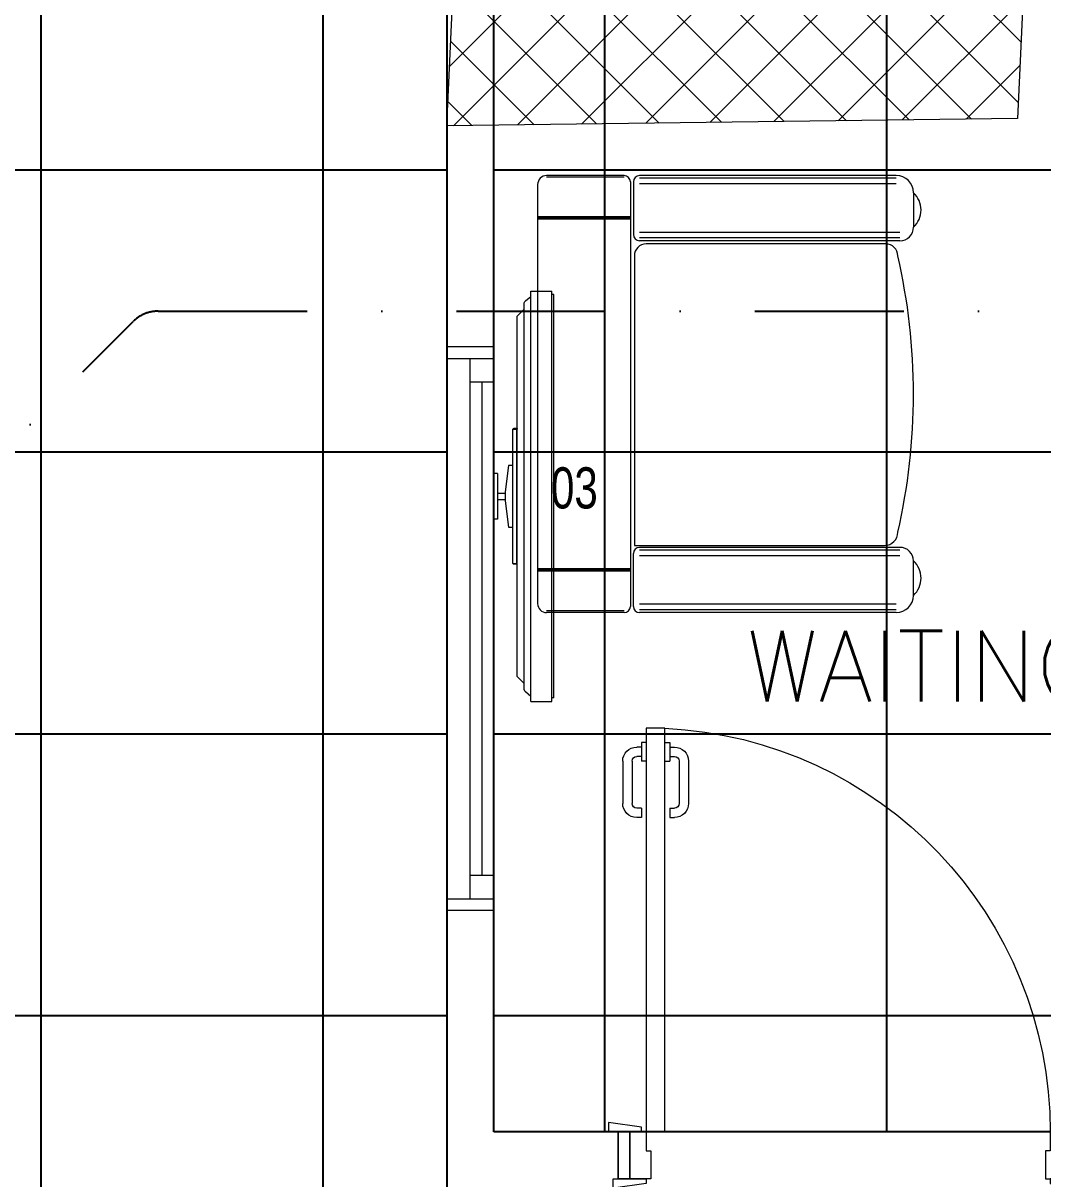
# Model space of a CAD drawing. Header units: inches. Extents: x -246178 to 57169, y -29325 to 19878.
# Drawn here: x 11362 to 13532, y -947 to 1512 of the extents above; entities that cross this region are included whole.
import ezdxf

# ---------------------------------------------------------------- set-up
doc = ezdxf.new("R2010")
doc.units = ezdxf.units.IN
doc.header["$LTSCALE"] = 25
doc.header["$MEASUREMENT"] = 0
doc.linetypes.add('DASHDOT', pattern=[25.4, 12.7, -6.35, 0, -6.35])
doc.layers.get('0').update_dxf_attribs({"color": 8})
for name, color, linetype, lineweight in [('00-Ground Floor$0$72_EGR_BASE_TEXT', 252, 'Continuous', 5), ('00-Ground Floor$0$72_EGR_EQP_TAG', 142, 'Continuous', 5), ('00-Ground Floor$0$Aluminum', 251, 'Continuous', 5), ('00-Ground Floor$0$C-HYDR-CTCH', 251, 'Continuous', 5), ('00-Ground Floor$0$Hatch', 254, 'Continuous', 5), ('00-Ground Floor$0$LOADING', 253, 'Continuous', 5), ('00-Ground Floor$0$Walls', 251, 'Continuous', 5), ('00-Ground Floor$0$Wooden Joinery', 251, 'Continuous', 5), ('E-LITE-CLNG-CNDT', 6, 'DASHDOT', 35), ('F-ALRM-CLNG-CNDT', 51, 'DASHDOT', 25)]:
    doc.layers.add(name, color=color, linetype=linetype, lineweight=lineweight)
doc.layers.add('00-Ground Floor$0$False Ceiling', color=251, linetype='Continuous')
doc.styles.add('00-Ground Floor$0$SIMPLEX', font='SIMPLEX.shx', dxfattribs={"height": 150})
doc.styles.add('00-Ground Floor$0$X3G_ENTITY_257CFD', font='swisscl.ttf', dxfattribs={"height": 200})

# ---------------------------------------------------------------- blocks, each defined once
blk = doc.blocks.new('00-Ground Floor$0$single seat')
at = {"layer": '00-Ground Floor$0$LOADING'}
for p, q in [((-972558.0968842484, -381684.0237318694), (-972723.1630470981, -381684.0237318694)), ((-972558.0968842484, -381687.4084466701), (-972723.1630470981, -381687.4084466701)), ((-972544.844471632, -381697.2761444856), (-972544.844471632, -382601.119360351)), ((-972538.5000650223, -381697.2761444856), (-972538.5000650223, -381809.5371358215)), ((-971978.8535266779, -381684.0237318694), (-972525.247652406, -381684.0237318694)), ((-971978.8535266779, -381689.9322733513), (-972525.247652406, -381689.9322733513)), ((-972742.2410078412, -381703.1016926124), (-972742.2410078412, -382595.4675258328)), ((-971978.8535266779, -381701.7493563151), (-972525.247652406, -381701.7493563151)), ((-971942.2410078411, -381720.6362507062), (-971942.2410078411, -381794.0225693518)), ((-972544.844471632, -381772.0657998655), (-972742.2410078412, -381772.0657998655)), ((-972544.844471632, -381774.604335966), (-972742.2410078412, -381774.604335966)), ((-972544.844471632, -381777.1428720665), (-972742.2410078412, -381777.1428720665)), ((-971971.007986927, -381805.0639239921), (-972525.247652406, -381805.0639239921)), ((-971971.007986927, -381816.8810069559), (-972525.247652406, -381816.8810069559)), ((-971971.007986927, -381822.7895484378), (-972525.247652406, -381822.7895484378)), ((-972000.9824046344, -381829.5465911598), (-972511.0497776575, -381829.5465911598)), ((-972536.3886878649, -381854.8855013671), (-972536.3886878649, -382471.375073924)), ((-972536.3886878649, -382471.375073924), (-972003.7163308228, -382471.375073924)), ((-971971.007986927, -382475.3981904577), (-972525.247652406, -382475.3981904577)), ((-971971.007986927, -382481.3067319397), (-972525.247652406, -382481.3067319397)), ((-972538.5000650223, -382600.9115944099), (-972538.5000650223, -382488.650603074)), ((-971971.007986927, -382493.1238149034), (-972525.247652406, -382493.1238149034)), ((-971942.2410078411, -382577.5514881894), (-971942.2410078411, -382504.1651695438)), ((-972544.844471632, -382521.0448668291), (-972742.2410078412, -382521.0448668291)), ((-972544.844471632, -382523.5834029295), (-972742.2410078412, -382523.5834029295)), ((-972544.844471632, -382526.1219390301), (-972742.2410078412, -382526.1219390301)), ((-971978.8535266779, -382596.4383825804), (-972525.247652406, -382596.4383825804)), ((-972558.0968842484, -382610.7792922254), (-972723.1630470981, -382610.7792922254)), ((-972558.0968842484, -382614.1640070261), (-972723.1630470981, -382614.1640070261)), ((-971978.8535266779, -382608.2554655442), (-972525.247652406, -382608.2554655442)), ((-971978.8535266779, -382614.1640070261), (-972525.247652406, -382614.1640070261))]:
    blk.add_line(p, q, dxfattribs=at)
for centre, radius, start, end in [((-972723.1630470981, -381703.1016926124), 19.0779607430241, 90, 180), ((-972558.0968842484, -381697.2761444856), 13.2524126162389, 0, 90), ((-972525.247652406, -381697.2761444856), 13.2524126162389, 90, 180), ((-971978.8535266779, -381720.6362507062), 36.6125188367316, 0, 90), ((-971976.0367208305, -381757.3294100289), 49.8852498996082, 312.6461810710865, 47.35381892891353), ((-971971.007986927, -381794.0225693518), 28.7669790860034, 270, 0), ((-972525.247652406, -381809.5371358215), 13.2524126162389, 180, 270), ((-972511.0497776575, -381854.8855013671), 25.3389102073543, 90, 180), ((-972000.9824046344, -381854.8855013671), 25.3389102073543, 0, 90), ((-973252.203020873, -382149.0938694478), 1310.023964822166, 347.0216751110059, 12.97832488899402), ((-972003.7163308228, -382443.3022375284), 28.072836395654, 270, 0), ((-972525.247652406, -382488.650603074), 13.2524126162389, 90.00000000000001, 180), ((-971971.007986927, -382504.1651695438), 28.7669790860034, 0, 90.00000000000001), ((-971976.0367208305, -382540.8583288666), 49.8852498996082, 312.6461810706044, 47.35381892939557), ((-971978.8535266779, -382577.5514881894), 36.6125188367316, 270, 0), ((-972723.1630470981, -382595.0860462831), 19.0779607430241, 180, 270), ((-972558.0968842484, -382600.9115944099), 13.2524126162389, 270, 0), ((-972525.247652406, -382600.9115944099), 13.2524126162389, 180, 270)]:
    blk.add_arc(centre, radius, start, end, dxfattribs=at)
blk = doc.blocks.new('00-Ground Floor$0$A$C72370EFE')
at = {"layer": '00-Ground Floor$0$Wooden Joinery'}
for p, q in [((-0.009999999999990905, -0.03999999999999915), (-0.01999999999998181, -0.03999999999999915)), ((-0.009999999999990905, -0.03000000000000114), (-0.01000000000010459, -0.07000000000000028)), ((0, -0.03000000000000114), (-0.009999999999990905, -0.03000000000000114)), ((0.04000000000019099, -0.03000000000000114), (0.0500000000001819, -0.03000000000000114)), ((0.0500000000001819, -0.03000000000000114), (0.05000000000029559, -0.07000000000000028)), ((0.0500000000001819, -0.03999999999999915), (0.0600000000001728, -0.03999999999999915)), ((-0.04999999999995453, -0.07000000000000028), (-0.04999999999984084, -0.1600000000000037)), ((-0.02999999999997272, -0.07000000000000028), (-0.02999999999985903, -0.1600000000000037)), ((-0.009999999999990905, -0.06000000000000227), (-0.01999999999998181, -0.06000000000000227)), ((0, -0.07000000000000028), (-0.009999999999990905, -0.07000000000000028)), ((0.04000000000019099, -0.07000000000000028), (0.0500000000001819, -0.07000000000000028)), ((0.0500000000001819, -0.06000000000000227), (0.0600000000001728, -0.06000000000000227)), ((0.07000000000016371, -0.07000000000000028), (0.07000000000005002, -0.1600000000000037)), ((0.09000000000014552, -0.07000000000000028), (0.09000000000003183, -0.1600000000000037)), ((-0.009999999999877218, -0.1700000000000017), (-0.01999999999986812, -0.1700000000000017)), ((-0.009999999999877218, -0.1700000000000017), (-0.009999999999877218, -0.1900000000000048)), ((0.05000000000006821, -0.1700000000000017), (0.06000000000005912, -0.1700000000000017)), ((0.05000000000006821, -0.1700000000000017), (0.05000000000006821, -0.1900000000000048)), ((-0.009999999999877218, -0.1900000000000048), (-0.01999999999986812, -0.1900000000000048)), ((0.05000000000006821, -0.1900000000000048), (0.06000000000005912, -0.1900000000000048))]:
    blk.add_line(p, q, dxfattribs=at)
for centre, radius, start, end in [((-0.01999999999998181, -0.07000000000000028), 0.03, 90, 180), ((0.0600000000001728, -0.07000000000000028), 0.03, 0, 90), ((-0.01999999999998181, -0.07000000000000028), 0.01, 90, 180), ((0.0600000000001728, -0.07000000000000028), 0.01, 0, 90), ((-0.01999999999986812, -0.1600000000000037), 0.03, 180, 270), ((-0.01999999999986812, -0.1600000000000037), 0.01, 180, 270), ((0.06000000000005912, -0.1600000000000037), 0.01, 270, 0), ((0.06000000000005912, -0.1600000000000037), 0.03, 270, 0)]:
    blk.add_arc(centre, radius, start, end, dxfattribs=at)
blk = doc.blocks.new('00-Ground Floor$0$A$C5DAD61B4')
at = {"layer": '00-Ground Floor$0$Wooden Joinery'}
for points in [[(80.0034003558103, 959.0632679803384), (80.0034003558103, 969.0637476109405), (10.00004294095561, 979.0642272418336), (10.00004294095561, 959.0632679803384)], [(939.9976447881199, 959.063267980222), (939.9976447881199, 969.0637476109405), (1010.001002202975, 979.0642272417172), (1010.001002202742, 959.0632679802802)], [(70.00292072515003, 859.0632679803675), (70.00292072515003, 849.0627883495908), (-0.0004366899374872446, 839.0623087189888), (-0.0004366899374872446, 859.0632679803675)], [(120.005318878917, 859.0632679802511), (120.0053188809543, -0.0001446793876311858), (80.0034003580804, -0.0001446794458388467), (80.00340035604313, 859.0632679803675)], [(949.9981244192459, 859.0632679802511), (949.9981244192459, 849.062788349649), (1020.001481833868, 839.0623087189306), (1020.001481833868, 859.0632679803675)]]:
    blk.add_lwpolyline(points, close=True, dxfattribs=at)
for points in [[(45.0017216487322, 859.0632679803093), (45.0017216487322, 959.0632679803384), (20.00052257184871, 959.0632679804548), (20.00052257208154, 859.0632679804839), (45.0017216487322, 859.0632679803093)], [(45.00172164849937, 859.0632679806004), (80.00340035604313, 859.0632679803675), (80.00340035604313, 899.0651865034743), (90.0038799867034, 899.065186503125), (90.00387998693623, 959.0632679805713), (45.0017216487322, 959.0632679803384), (45.00172164849937, 859.0632679806004)], [(974.9993234954309, 859.0632679803675), (939.9976447881199, 859.0632679801929), (939.9976447878871, 899.065186503416), (929.9971651574597, 899.0651865031832), (929.997165156994, 959.0632679803966), (974.9993234949652, 959.0632679804548), (974.9993234954309, 859.0632679803675)], [(974.999323495198, 859.0632679803675), (974.9993234949652, 959.0632679804548), (1000.000522571849, 959.0632679803966), (1000.000522572082, 859.0632679803093), (974.999323495198, 859.0632679803675)]]:
    blk.add_lwpolyline(points, dxfattribs=at)
blk.add_arc((80.00340035604313, 859.0632679803675), 859.9942444320768, 272.6660275778568, 0, dxfattribs=at)
at = {"layer": '00-Ground Floor$0$Wooden Joinery', "xscale": 999.9999999998854, "yscale": 999.9999999998854, "zscale": 999.9999999998854, "rotation": 180}
blk.add_blockref('00-Ground Floor$0$A$C72370EFE', (120.0053188811871, -0.000144679271215864), dxfattribs=at)
blk = doc.blocks.new('00-Ground Floor$0$DM15862C-P')
at = {"lineweight": 0}
for p, q in [((-0.3834557029011876, 0), (-0.3982605245101709, -0.0149005022026074)), ((0.3834557029011876, 0), (-0.3834557029011876, 0)), ((0.3834557029011876, 0), (0.3982605245101709, -0.0149005022026074)), ((-0.4156562552622845, -0.0174588267453544), (-0.425552240094568, -0.0287172070105157)), ((0.4100358265151129, -0.0149005022026074), (-0.4098605988067093, -0.0149005022026074)), ((0.4156606359549855, -0.0174588267453544), (0.4253857737715734, -0.0287172070105157)), ((-0.4366934631138904, -0.0287172070105157), (-0.4366934631138904, -0.0733958919616029)), ((0.4365226160981735, -0.0287172070105157), (-0.4366934631138904, -0.0287172070105157)), ((0.4365226160981735, -0.0287172070105157), (0.4365226160981735, -0.0733958919616029)), ((0.4365226160981735, -0.0733958919616029), (-0.4366934631138904, -0.0733958919616029)), ((-0.4291312660388016, -0.07800000000000298), (-0.4291312660388016, -0.0733958919616029)), ((0.4289604190230918, -0.07800000000000298), (0.4289604190230918, -0.0733958919616029)), ((0.4289604190230918, -0.07800000000000298), (-0.4291312660388016, -0.07800000000000298))]:
    blk.add_line(p, q, dxfattribs=at)
for points in [[(-0.4098605988067093, -0.0149005022026074), (-0.4120772293180722, -0.0149005022026074), (-0.4141230128137324, -0.0157547372810996), (-0.4156562552622845, -0.0174588267453544)], [(0.4156606359549855, -0.0174588267453544), (0.4141186321210171, -0.0157547372810996), (0.4120859907034884, -0.0149005022026074), (0.4100358265151129, -0.0149005022026074)]]:
    blk.add_open_spline(points, degree=3, dxfattribs=at)
blk = doc.blocks.new('00-Ground Floor$0$DM15863A-P')
at = {"color": 0, "lineweight": 0}
for p, q in [((-0.1444792480468777, 0.05000000000000426), (-0.1444792480468777, 0.04271972656249545)), ((-0.1444792480468777, 0.05000000000000426), (-0.1430801595052031, 0.05000000000000426)), ((-0.1430801595052031, 0.05000000000000426), (0.1430801595052031, 0.05000000000000426)), ((-0.143080159505196, 0.04076009114583456), (-0.143080159505196, 0.05000000000000426)), ((0.1444803873697893, 0.05000000000000426), (0.1430801595052031, 0.05000000000000426)), ((0.1430801595052031, 0.04076009114583456), (0.1430801595052031, 0.05000000000000426)), ((0.1444803873697893, 0.05000000000000426), (0.1444803873697893, 0.04271972656249545)), ((-0.1430801595052031, 0.04888004557292192), (0.1430801595052031, 0.04888004557292192)), ((-0.1430801595052031, 0.04076009114583456), (-0.1430801595052031, 0.04047981770833786)), ((-0.1430801595052031, 0.04047981770833786), (-0.1422393391927059, 0.04047981770833786)), ((-0.1422393391927059, 0.04047981770833786), (0.1430801595052031, 0.04047981770833786)), ((-0.06579988606770826, 0.03823990885415895), (-0.06579988606770826, 0.04047981770833786)), ((-0.06579988606770826, 0.03152018229166487), (-0.06579988606770826, 0.03823990885415895)), ((-0.009799886067703767, 0.02423990885417737), (-0.06579988606770826, 0.03152018229166487)), ((0.06552075195313023, 0.03152018229166487), (0.009799886067703767, 0.02423990885417737)), ((0.06552075195313023, 0.04047981770833786), (0.06552075195313023, 0.03823990885415895)), ((0.06552075195313023, 0.03823990885415895), (0.06552075195313023, 0.03152018229166487)), ((0.1430801595052031, 0.04047981770833786), (0.1422404785156317, 0.04047981770833786)), ((0.04872029622395502, 0.007839680989583542), (-0.04872029622395502, 0.007839680989590647)), ((-0.04872029622395502, 0.007839680989590647), (-0.04872029622395502, 0)), ((0.04872029622395502, 0), (-0.04872029622395502, 0)), ((0.009799886067703767, 0.02423990885417737), (-0.009799886067703767, 0.02423990885417737)), ((-0.006720296223960531, 0.007839680989583542), (-0.006720296223960531, 0.02423990885417737)), ((0.006440022786456723, 0.007839680989583542), (0.006440022786456723, 0.02423990885417737)), ((0.04872029622395502, 0.007839680989583542), (0.04872029622395502, 0))]:
    blk.add_line(p, q, dxfattribs=at)
for points in [[(-0.1444792480468777, 0.04271972656249545), (-0.1444792480468777, 0.04188004557292402), (-0.1433592936197954, 0.04076009114583456), (-0.1430801595052031, 0.04076009114583456)], [(0.1430801595052031, 0.04047981770833786), (0.1430801595052031, 0.04076009114583456), (0.1442001139322926, 0.04188004557292402), (0.1442001139322926, 0.04244059244792453), (0.1444803873697893, 0.04271972656249545)]]:
    blk.add_lwpolyline(points, dxfattribs=at)
blk = doc.blocks.new('00-Ground Floor$0$A$Ce9e1c4c3')
at = {"layer": '00-Ground Floor$0$False Ceiling', "color": 254, "linetype": 'Continuous'}
for p, q in [((-88600, -2747.427106421311), (-88600, 3782.57289359068)), ((-88000, -2747.427106421311), (-88000, 3782.57289359068)), ((-87736.69509223159, 3782.57289359068, 1.458329459259541e-06), (-87736.69509223159, -2747.427106421311, 1.458329459259541e-06)), ((-87400, -847.4271064193899), (-87400, 2532.572893486896)), ((-86800, -847.4271064193899), (-86800, 2532.572893486896)), ((-94542.0712881918, 1200.000000000014), (-87736.69509223159, 1200.000000000014)), ((-87636.69509223147, 1200.000000000014), (-84482.07128820402, 1200.000000000014)), ((-94542.0712881918, 600.0000000000136), (-87736.69509223159, 600.0000000000136)), ((-87636.69509223147, 600.0000000000136), (-84482.07128820402, 600.0000000000136)), ((-94542.0712881918, 1.364242052659e-11), (-87736.69509223159, 1.364242052659e-11)), ((-87636.69509223147, 1.364242052659e-11), (-84482.07128820402, 1.364242052659e-11)), ((-94542.0712881918, -599.9999999999864), (-87736.69509223159, -599.9999999999864)), ((-87636.69509223147, -599.9999999999864), (-84482.07128820402, -599.9999999999864))]:
    blk.add_line(p, q, dxfattribs=at)
at = {"layer": '00-Ground Floor$0$False Ceiling', "color": 254}
for p, q in [((-87636.69509223147, -847.4271064193899, -5.889710338708851e-07), (-87636.69509223147, 2532.572893486896, -5.889710338708851e-07)), ((-84482.07128820402, -847.4271064193899, -5.889710338708851e-07), (-87636.69509223147, -847.4271064193899, -5.889710338708851e-07))]:
    blk.add_line(p, q, dxfattribs=at)
blk = doc.blocks.new('00-Ground Floor')
at = {"layer": '00-Ground Floor$0$Hatch'}
h = blk.add_hatch(dxfattribs=at)
h.set_pattern_fill('ANSI37', color=256, scale=30)
h.set_pattern_definition([(45, (-1981.41623332267, -13099.68161740404), (-67.35192090801866, 67.35192090801866), []), (135, (-1981.41623332267, -13099.68161740404), (-67.35192090801866, -67.35192090801864), [])])
h.paths.add_polyline_path([(48971.2426695427, 8818.21955505811), (48367.30683593042, 8810.064257769038), (48371.20136956862, 8521.656818201824), (48975.13720321647, 8529.812115530774)])
h.paths.add_polyline_path([(41810.47916758564, 8810.454651309934), (41226.97533250778, 8805.044064529298), (41207.04503835659, 8513.65294699982), (41790.54887343445, 8519.063533780689)])
h.paths.add_polyline_path([(27433.53144907524, 8803.085850940843), (26834.43182746918, 8799.006219668372), (26828.7225107927, 8505.952634661517), (27427.82213244951, 8510.032265902788)])
h.paths.add_polyline_path([(34618.73404182392, 8805.254066624038), (34017.54782621251, 8797.761793346202), (34009.32778908513, 8512.103901822644), (34610.51400469654, 8519.59617510048)])
h.paths.add_polyline_path([(20214.29505076833, 8812.350048792141), (19607.84358911067, 8790.49542243901), (19622.3761345536, 8497.958578445076), (20228.82759618029, 8519.813204747217)])
h.paths.add_polyline_path([(13477.67978179282, 8801.971296948905), (12255.73832759997, 8825.910436441714), (12249.31722592111, 8529.775721429207), (13471.25868016473, 8505.83658190543)])
h.paths.add_polyline_path([(13491.77848043889, 1601.880874694616), (12276.77642693688, 1586.164326249214), (12263.30490776841, 1293.728832169028), (13478.30696135239, 1309.445380634454)])
h.paths.add_polyline_path([(13465.70373417102, -5591.279085615128), (12262.62740786685, -5607.275831822126), (12256.91809129659, -5900.329416868215), (13459.99441754531, -5884.332670653181)])
h.paths.add_polyline_path([(13484.22337487889, -12789.99577839504), (12287.5403161679, -12801.42630744627), (12290.35287535532, -13095.87829025084), (13487.03593403511, -13084.44776125061)])
h.paths.add_polyline_path([(5849.200024802623, -12787.88774839364), (5245.644464137418, -12791.58710663248), (5256.29148009597, -13077.05976919405), (5859.847040710178, -13073.36041092424)])
h.paths.add_polyline_path([(5833.761514100152, -5589.882840616103), (5236.938623000307, -5588.321860379016), (5236.821156881662, -5889.482923934178), (5833.644047930742, -5891.043904140532)])
h.paths.add_polyline_path([(5843.635067440948, 1599.678169135761), (5224.342344830657, 1600.912544931809), (5213.748055161115, 1297.952545826614), (5833.04077775163, 1296.71817011229)])
h.paths.add_polyline_path([(5820.323068247555, 8779.05492143269), (5219.6634086146, 8793.51083114423), (5216.040685994223, 8503.869888111774), (5816.700345545221, 8489.41397838021)])
h.paths.add_polyline_path([(-1378.768990108372, 8777.174364235776), (-1981.417721659724, 8799.879127983062), (-1979.54120826962, 8511.564232950623), (-1376.892476718254, 8488.859469203337)])
h.paths.add_polyline_path([(-1371.052376172585, -5601.12150204269), (-1973.091752249558, -5608.092126818832), (-1969.715355960048, -5899.704949592648), (-1367.675979796419, -5892.734324847524)])
h.paths.add_polyline_path([(-1353.543572980525, -12795.7404290805), (-1951.931409584213, -12796.73893034708), (-1947.071288193198, -13097.42710640369), (-1348.68345158975, -13096.42860513664)])
h.paths.add_polyline_path([(20233.16316377433, -12782.46416649961), (19627.4722482035, -12795.40691481665), (19633.18553009574, -13096.61673937452), (20238.87644571756, -13083.67399108847)])
h.paths.add_polyline_path([(20226.64481318384, -5589.989514067478), (19632.26155107854, -5607.554754335379), (19634.36377238798, -5904.136245133301), (20228.74703452448, -5886.571004814643)])
h.paths.add_polyline_path([(20217.93068995062, 1618.045441526046), (19618.97244379242, 1610.36303177831), (19622.97940465101, 1310.196504172462), (20221.93765084018, 1317.878913971188)])
h.paths.add_polyline_path([(27418.25127427108, 1602.76526664017), (26816.3094201122, 1607.456137916131), (26820.55527848578, 1315.348327958081), (27422.49713269519, 1310.65745665069)])
h.paths.add_polyline_path([(27421.98443540736, -5579.877844573175), (26818.14121623608, -5597.466668337525), (26831.58170364323, -5897.540581396026), (27431.68076880872, -5876.490354624057)])
h.paths.add_polyline_path([(27438.12982360405, -12795.8966448842), (26834.27219436984, -12789.30133103737), (26831.88290525312, -13075.00798356341), (27435.74053448756, -13081.60329741001)])
h.paths.add_polyline_path([(34636.60761888037, -12785.43572169094), (34039.30693272236, -12799.99217645213), (34048.29148117235, -13099.68581653916), (34645.59216727936, -13085.12936174701)])
h.paths.add_polyline_path([(34629.32044010717, -5597.103237954376), (34028.04161008113, -5595.161984694829), (34029.1575774666, -5892.388757743349), (34630.43640752361, -5894.330010951902)])
h.paths.add_polyline_path([(34592.83566795001, 1606.737325361988), (34011.9888363808, 1611.423289098368), (34031.68910580353, 1321.587302056432), (34612.53593737251, 1316.901338319818)])
h.paths.add_polyline_path([(41796.19352868004, 1606.009640063683), (41198.61499913447, 1619.753764792404), (41200.63288802365, 1327.836091253499), (41798.21141783475, 1314.091966488639)])
h.paths.add_polyline_path([(41797.22092535571, -5592.560769709235), (41228.79122835552, -5600.155472530925), (41230.61898069261, -5894.301115543058), (41799.04867779455, -5886.7064127833)])
h.paths.add_polyline_path([(41834.27610714934, -12789.71742452466), (41229.01422548146, -12792.37348576071), (41230.3506085462, -13096.90776587365), (41835.61249011234, -13094.25170457497)])
h.paths.add_polyline_path([(49008.48022782584, -12790.20130481099), (48420.5253612482, -12774.13659605052), (48407.32282915377, -13081.36239764298), (48995.27769573164, -13097.42710640322)])
h.paths.add_polyline_path([(48992.71020517396, -5590.821588062157), (48389.48068613434, -5589.730911516521), (48387.51552351416, -5886.245899562431), (48990.74504255402, -5887.336576107835)])
at = {"layer": '00-Ground Floor$0$Aluminum'}
for p, q in [((12263.30490776853, -376.2017350874958), (12263.30490776864, 823.7982649120386)), ((12363.30490776853, -376.2017350874958), (12363.30490776864, 823.7982649120386)), ((12263.30490776864, 798.7982649120386), (12363.30490776853, 798.7982649120386)), ((12313.30490776853, -351.2017350874958), (12313.30490776864, 798.7982649120386)), ((12313.30490776853, 748.7982649120386), (12363.30490776853, 748.7982649120386)), ((12338.30490776853, 748.7982649120386), (12338.30490776853, -301.2017350874958)), ((12313.30490776853, -301.2017350874958), (12363.30490776853, -301.2017350874958)), ((12263.30490776853, -351.2017350874958), (12363.30490776853, -351.2017350874958))]:
    blk.add_line(p, q, dxfattribs=at)
at = {"layer": '00-Ground Floor$0$C-HYDR-CTCH', "flags": 128}
blk.add_lwpolyline([(12276.77642693688, 1586.164326249214), (13491.77848043889, 1601.880874694616), (13478.30696135238, 1309.445380634454), (12263.30490776841, 1293.728832169028), (12276.77642693688, 1586.164326249214)], dxfattribs=at)
at = {"layer": '00-Ground Floor$0$Walls'}
for p, q in [((12263.30490776841, 2632.572893486882, -5.889690037081535e-07), (12263.30490776864, 823.798264912446, 4.454168949042327e-07)), ((12363.40256049976, 1295.023636244296), (12363.38108208569, 823.7982649123878)), ((12363.38108208569, 823.7982649123878), (12263.30490776864, 823.798264912446)), ((12263.30490776841, -376.2017350876122, 1.131662189771737e-06), (12263.30490776841, -947.4271064194036, 1.458329459259541e-06)), ((12363.35373413414, -376.201735087554), (12263.3049077683, -376.201735087554)), ((12363.32638618295, -376.201735087554), (12363.30490776853, -847.4271064194036)), ((12363.30490776853, -847.4271064194036), (12627.92871180925, -847.4271064151835, 1.089266501863265e-08)), ((12627.92871180878, -847.4271063937049, 1.089266501844355e-08), (12627.92871180645, -947.4271063935885, 1.089266501844355e-08))]:
    blk.add_line(p, q, dxfattribs=at)
at = {"layer": '00-Ground Floor$0$False Ceiling', "color": 254}
blk.add_blockref('00-Ground Floor$0$A$Ce9e1c4c3', (100000, 3.922645561091311e-24), dxfattribs=at)
at = {"layer": '00-Ground Floor$0$LOADING'}
blk.add_blockref('00-Ground Floor$0$single seat', (985199.1014365932, 382872.018782681), dxfattribs=at)
at = {"layer": '00-Ground Floor$0$LOADING', "xscale": -1000, "yscale": 1000, "zscale": 1000}
for name, p, rotation in [('00-Ground Floor$0$DM15862C-P', (12413.36657223038, 505.3740757666528), 90), ('00-Ground Floor$0$DM15863A-P', (12363.36657223038, 505.3740757628111), 270)]:
    blk.add_blockref(name, p, dxfattribs=dict(at, rotation=rotation))
at = {"layer": '00-Ground Floor$0$Wooden Joinery', "xscale": -1, "rotation": 180}
blk.add_blockref('00-Ground Floor$0$A$C5DAD61B4', (12607.92818923554, 11.63616156304488, 1.089266501909534e-08), dxfattribs=at)
at = {"layer": '00-Ground Floor$0$72_EGR_BASE_TEXT', "insert": (13774.65194685716, 218.9400520761847), "char_height": 150, "attachment_point": 2, "style": '00-Ground Floor$0$SIMPLEX'}
blk.add_mtext('WAITING AREA VIP', dxfattribs=at)
at = {"layer": '00-Ground Floor$0$72_EGR_EQP_TAG', "insert": (12535.06537757226, 566.9611393992091, -3.416538215542041e-05), "char_height": 87.47307164393662, "attachment_point": 2, "style": '00-Ground Floor$0$X3G_ENTITY_257CFD'}
blk.add_mtext('03', dxfattribs=at)

msp = doc.modelspace()

# ---------------------------------------------------------------- linework, layer by layer
at = {"layer": 'F-ALRM-CLNG-CNDT'}
msp.add_lwpolyline([(9512.824379344476, 299.29235714026), (10986.73162008949, 299.29235714026, 0.1989123673796579), (11039.76462867848, 321.2593485512692), (11595.8306458566, 877.3253657292552, -0.1989123673796391), (11648.86365444559, 899.29235714026), (13888.56031063246, 899.29235714026)], format="xyb", dxfattribs=at)

# ---------------------------------------------------------------- block references
at = {"layer": 'E-LITE-CLNG-CNDT'}
msp.add_blockref('00-Ground Floor', (0, 0), dxfattribs=at)

doc.saveas('drawing.dxf')
